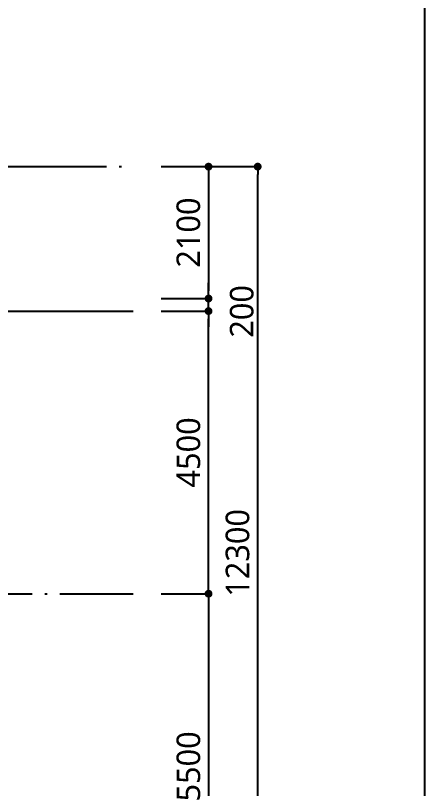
# Model space of a CAD drawing. Header units: millimetres. Extents: x 0 to 268175, y 0 to 74250.
# Drawn here: x 118812 to 125328, y 49346 to 61655 of the extents above; entities that cross this region are included whole.
import ezdxf

# ---------------------------------------------------------------- set-up
doc = ezdxf.new("R2010")
doc.units = ezdxf.units.MM
doc.header["$LTSCALE"] = 200
doc.linetypes.add('CEN-GAUN', pattern=[32.2, 30, -1, 0.2, -1])
doc.layers.get('DEFPOINTS').update_dxf_attribs({"color": 137})
doc.layers.add('1 CEN', color=15, linetype='CEN-GAUN')
doc.layers.add('BA', color=9, linetype='Continuous')
doc.styles.get("Standard").update_dxf_attribs({"font": 'malgun.ttf'})
doc.styles.add('맑은고딕', font='malgun.ttf')
doc.dimstyles.new('DIM30', dxfattribs={"dimscale": 30, "dimtxt": 3, "dimasz": 1, "dimexe": 0, "dimexo": 0, "dimgap": 1, "dimtad": 1, "dimdec": 0, "dimzin": 0, "dimdsep": 46, "dimtxsty": 'Standard', "dimblk1": 'DOT', "dimblk2": 'DOT', "dimsah": 1, "dimcen": 0, "dimdle": 2, "dimclrd": 1, "dimclre": 1, "dimclrt": 2, "dimadec": 0, "dimazin": 0, "dimtfac": 1, "dimtdec": 0, "dimtix": 1, "dimtmove": 2, "dimatfit": 3, "dimldrblk": 'DOT', "dimfxl": 1, "dimtolj": 1, "dimtzin": 0, "dimarcsym": 0})

# ---------------------------------------------------------------- blocks, each defined once
blk = doc.blocks.new('_DOT')
at = {"color": 0, "linetype": 'ByBlock'}
blk.add_line((-0.5, 0), (-1, 0), dxfattribs=at)
at = {"color": 0, "linetype": 'ByBlock', "const_width": 0.5}
blk.add_lwpolyline([(-0.25, 0, 1), (0.25, 0, 1)], format="xyb", close=True, dxfattribs=at)
blk = doc.blocks.new('*D4222')
at = {"layer": 'BA', "lineweight": -2}
for p, q in [((121131, 59248), (122670, 59248)), ((122670, 47073), (122670, 59123)), ((121131, 46948), (122670, 46948))]:
    blk.add_line(p, q, dxfattribs=at)
at = {"layer": 'DEFPOINTS', "color": 0}
for p in [(121131, 59248), (122670, 59248), (121131, 46948)]:
    blk.add_point(p, dxfattribs=at)
at = {"layer": 'BA', "linetype": 'ByBlock', "lineweight": -2, "xscale": 125, "yscale": 125, "zscale": 125}
for p, rotation in [((122670, 59248), 90), ((122670, 46948), 270)]:
    blk.add_blockref('_DOT', p, dxfattribs=dict(at, rotation=rotation))
at = {"layer": 'BA', "insert": (122350, 53098), "char_height": 375, "attachment_point": 5, "rotation": 90, "style": '맑은고딕'}
blk.add_mtext('\\A1;12300', dxfattribs=at)
blk = doc.blocks.new('*D4223')
at = {"layer": 'BA', "lineweight": -2}
for p, q in [((121131, 52448), (121887, 52448)), ((121887, 52323), (121887, 47073)), ((121131, 46948), (121887, 46948))]:
    blk.add_line(p, q, dxfattribs=at)
at = {"layer": 'DEFPOINTS', "color": 0}
for p in [(121131, 52448), (121131, 46948), (121887, 46948)]:
    blk.add_point(p, dxfattribs=at)
at = {"layer": 'BA', "linetype": 'ByBlock', "lineweight": -2, "xscale": 125, "yscale": 125, "zscale": 125}
for p, rotation in [((121887, 52448), 90), ((121887, 46948), 270)]:
    blk.add_blockref('_DOT', p, dxfattribs=dict(at, rotation=rotation))
at = {"layer": 'BA', "insert": (121568, 49698), "char_height": 375, "attachment_point": 5, "rotation": 90, "style": '맑은고딕'}
blk.add_mtext('\\A1;5500', dxfattribs=at)
blk = doc.blocks.new('*D4224')
at = {"layer": 'BA', "lineweight": -2}
for p, q in [((121131, 56948), (121887, 56948)), ((121887, 52573), (121887, 56823)), ((121131, 52448), (121887, 52448))]:
    blk.add_line(p, q, dxfattribs=at)
at = {"layer": 'DEFPOINTS', "color": 0}
for p in [(121131, 56948), (121887, 56948), (121131, 52448)]:
    blk.add_point(p, dxfattribs=at)
at = {"layer": 'BA', "linetype": 'ByBlock', "lineweight": -2, "xscale": 125, "yscale": 125, "zscale": 125}
for p, rotation in [((121887, 56948), 90), ((121887, 52448), 270)]:
    blk.add_blockref('_DOT', p, dxfattribs=dict(at, rotation=rotation))
at = {"layer": 'BA', "insert": (121568, 54698), "char_height": 375, "attachment_point": 5, "rotation": 90, "style": '맑은고딕'}
blk.add_mtext('\\A1;4500', dxfattribs=at)
blk = doc.blocks.new('*D4226')
at = {"layer": 'BA', "lineweight": -2}
for p, q in [((121131, 59248), (121887, 59248)), ((121887, 59123), (121887, 57273)), ((121131, 57148), (121887, 57148))]:
    blk.add_line(p, q, dxfattribs=at)
at = {"layer": 'DEFPOINTS', "color": 0}
for p in [(121131, 59248), (121131, 57148), (121887, 57148)]:
    blk.add_point(p, dxfattribs=at)
at = {"layer": 'BA', "linetype": 'ByBlock', "lineweight": -2, "xscale": 125, "yscale": 125, "zscale": 125}
for p, rotation in [((121887, 59248), 90), ((121887, 57148), 270)]:
    blk.add_blockref('_DOT', p, dxfattribs=dict(at, rotation=rotation))
at = {"layer": 'BA', "insert": (121567, 58198), "char_height": 375, "attachment_point": 5, "rotation": 90, "style": '맑은고딕'}
blk.add_mtext('\\A1;2100', dxfattribs=at)
blk = doc.blocks.new('*D4227')
at = {"layer": 'BA', "lineweight": -2}
for p, q in [((121887, 57273), (121887, 57398)), ((121131, 57148), (121887, 57148)), ((121887, 56948), (121887, 57148)), ((121131, 56948), (121887, 56948)), ((121887, 56823), (121887, 56698))]:
    blk.add_line(p, q, dxfattribs=at)
at = {"layer": 'DEFPOINTS', "color": 0}
for p in [(121131, 57148), (121887, 57148), (121131, 56948)]:
    blk.add_point(p, dxfattribs=at)
at = {"layer": 'BA', "linetype": 'ByBlock', "lineweight": -2, "xscale": 125, "yscale": 125, "zscale": 125}
for p, rotation in [((121887, 57148), 270), ((121887, 56948), 90)]:
    blk.add_blockref('_DOT', p, dxfattribs=dict(at, rotation=rotation))
at = {"layer": 'BA', "insert": (122417, 56943), "char_height": 375, "attachment_point": 5, "rotation": 90, "style": '맑은고딕'}
blk.add_mtext('\\A1;200', dxfattribs=at)

msp = doc.modelspace()

# ---------------------------------------------------------------- linework, layer by layer
at = {"layer": '1 CEN'}
for p, q in [((43423.2, 59248.2), (120685.2, 59248.2)), ((92396.9, 56948.2), (120685.2, 56948.2)), ((93759, 52448.2), (120685.2, 52448.2))]:
    msp.add_line(p, q, dxfattribs=at)
at = {"layer": 'DEFPOINTS'}
msp.add_lwpolyline([(39452.5, 71625), (125327.5, 71625), (125327.5, 2625), (39452.5, 2625)], close=True, dxfattribs=at)
msp.add_lwpolyline([(39452.5, 71625), (125327.5, 71625), (125327.5, 2625), (39452.5, 2625)], close=True, dxfattribs=at)

# ---------------------------------------------------------------- dimensions: what is measured, and where the dimension line sits
at = {"layer": 'BA'}
for base, p1, p2, angle, picture, middle in [((122669.9, 59248.2), (121130.8, 46948.2), (121130.8, 59248.2), 270, '*D4222', (122350.1, 53098.2)), ((121886.9, 57148.2), (121130.8, 59248.2), (121130.8, 57148.2), 270, '*D4226', (121567.1, 58198.2)), ((121886.9, 56948.2), (121130.8, 52448.2), (121130.8, 56948.2), 90, '*D4224', (121568.2, 54698.2)), ((121886.9, 46948.2), (121130.8, 52448.2), (121130.8, 46948.2), 270, '*D4223', (121568.2, 49698.2))]:
    dim = msp.add_linear_dim(base=base, p1=p1, p2=p2, angle=angle, dimstyle='DIM30', override={"dimscale": 125, "dimtxsty": '맑은고딕', "dimclrd": 256, "dimclre": 256, "dimclrt": 256, "dimldrblk": 'DOT'}, dxfattribs=at)
    dim.commit()
    dim.dimension.update_dxf_attribs({"geometry": picture, "text_midpoint": middle})
dim = msp.add_linear_dim(base=(121886.9, 57148.2), p1=(121130.8, 56948.2), p2=(121130.8, 57148.2), angle=90, dimstyle='DIM30', override={"dimscale": 125, "dimtxsty": '맑은고딕', "dimclrd": 256, "dimclre": 256, "dimclrt": 256, "dimldrblk": 'DOT'}, dxfattribs=at)
dim.commit()
dim.dimension.update_dxf_attribs({"geometry": '*D4227', "text_midpoint": (122416.9, 56943.3), "dimtype": 160})

doc.saveas('drawing.dxf')
